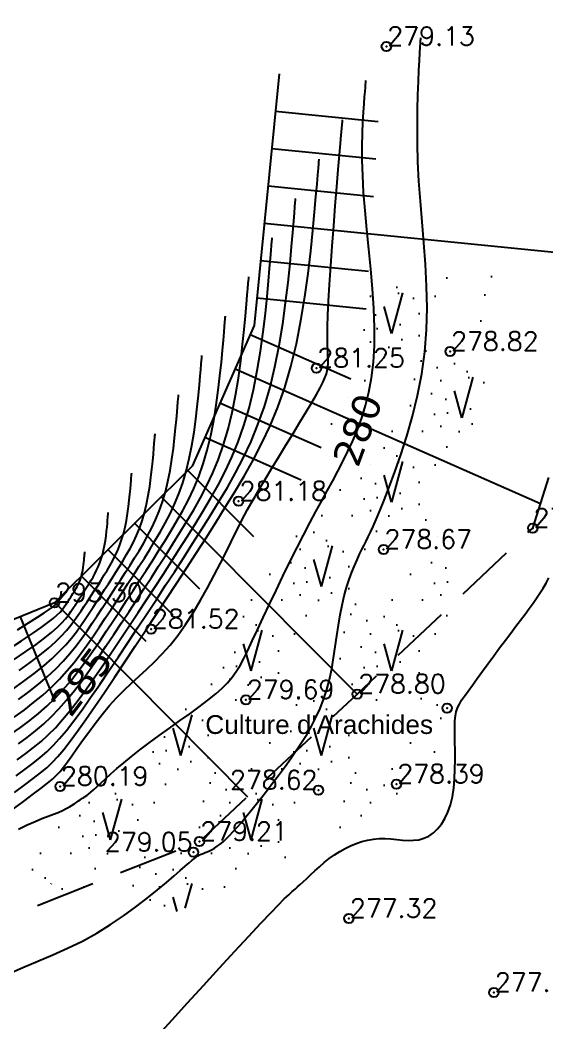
# Model space of a CAD drawing. Header units: millimetres. Extents: x 524954 to 526204, y 9523489 to 9524010.
# Drawn here: x 525291.4 to 525319.5, y 9523821.7 to 9523875.2 of the extents above; entities that cross this region are included whole.
import ezdxf
from ezdxf.enums import TextEntityAlignment as Align

# ---------------------------------------------------------------- set-up
doc = ezdxf.new("R2010")
doc.units = ezdxf.units.MM
doc.header["$PDMODE"] = 32
doc.header["$PDSIZE"] = 0.5
doc.linetypes.add('CACHE2', pattern=[4.7625, 3.175, -1.5875])
for name, color, linetype in [('Bas_Talus', 40, 'CACHE2'), ('CN_01_00', 3, 'Continuous'), ('CN_02_00', 4, 'Continuous'), ('CN_05_00', 6, 'Continuous'), ('CN_10_00', 1, 'Continuous'), ('Cotation Courbes de niveau', 7, 'Continuous'), ('Haut_Talus', 30, 'Continuous'), ('Talus', 2, 'Continuous'), ('TopoAlt', 3, 'Continuous'), ('TOPOJIS', 7, 'Continuous'), ('Toponomie', 7, 'CACHE2'), ('Végétation_Plantation', 70, 'Continuous')]:
    doc.layers.add(name, color=color, linetype=linetype)
doc.styles.add('Simplex 1.0', font='Simplex.shx', dxfattribs={"width": 0.99, "height": 1})
doc.styles.get("Standard").update_dxf_attribs({"font": 'arial.ttf'})
doc.styles.add('Verdana 1.0', font='verdana.ttf', dxfattribs={"width": 0.99, "height": 1})

# ---------------------------------------------------------------- blocks, each defined once
blk = doc.blocks.new('TCPOINT M')
at = {"color": 0}
blk.add_point((0, 0), dxfattribs=at)
at = {"layer": 'TopoAlt', "style": 'Simplex 1.0', "width": 0.99}
blk.add_attdef('ALT', (0.15, 0.15), '', height=1, dxfattribs=at)

msp = doc.modelspace()

# ---------------------------------------------------------------- hatches: boundary and pattern name
at = {"layer": 'Végétation_Plantation', "linetype": 'CACHE2', "ltscale": 0.5}
h = msp.add_hatch(dxfattribs=at)
h.set_pattern_fill('BROUSS', color=256, scale=1.5, style=0)
h.set_pattern_definition([(74.475889, (0, 0), (-3.750000001, 13.500000005), [2.25, -11.761156275]), (74.475889, (3.75, 4.5), (-3.750000001, 13.500000005), [2.25, -11.761156275]), (74.475889, (7.5, 9), (-3.750000001, 13.500000005), [2.25, -11.761156275]), (105.524111, (0, 0), (-7.500000003, 4e-10), [1.5, -12.511156275]), (105.524111, (3.75, 4.5), (-7.500000003, 4e-10), [1.5, -12.511156275]), (105.524111, (7.5, 9), (-7.500000003, 4e-10), [1.5, -12.511156275]), (0, (0.453, 0.484), (3.75, 4.5), [0, -7.5]), (0, (1.468, 1.072), (3.75, 4.5), [0, -7.5]), (0, (1.1713, 1.8804), (3.75, 4.5), [0, -7.5]), (0, (2.327, 1.9907), (3.75, 4.5), [0, -7.5]), (0, (1.64, 3.7912), (3.75, 4.5), [0, -7.5]), (0, (0.3684, 2.1545), (3.75, 4.5), [0, -7.5]), (0, (0.281, 2.4684), (3.75, 4.5), [0, -7.5]), (0, (0.0314, 3.7912), (3.75, 4.5), [0, -7.5]), (0, (-0.7807, 0.2634), (3.75, 4.5), [0, -7.5]), (0, (-0.8588, 0.9984), (3.75, 4.5), [0, -7.5]), (0, (-1.468, 0.19), (3.75, 4.5), [0, -7.5]), (0, (-1.624, 1.2924), (3.75, 4.5), [0, -7.5]), (0, (-1.1242, 1.9905), (3.75, 4.5), [0, -7.5]), (0, (-1.3274, 2.6888), (3.75, 4.5), [0, -7.5]), (0, (-1.9207, 3.5707), (3.75, 4.5), [0, -7.5]), (0, (-0.406, 2.9085), (3.75, 4.5), [0, -7.5]), (0, (-2.53, 2.064), (3.75, 4.5), [0, -7.5]), (0, (-2.7485, 0.6675), (3.75, 4.5), [0, -7.5]), (0, (-1.1235, -0.4347), (3.75, 4.5), [0, -7.5]), (0, (-0.156, -0.7287), (3.75, 4.5), [0, -7.5]), (0, (-0.812, -1.537), (3.75, 4.5), [0, -7.5]), (0, (1.5774, -1.4635), (3.75, 4.5), [0, -7.5]), (0, (0.5466, -0.3245), (3.75, 4.5), [0, -7.5]), (0, (1.468, -0.104), (3.75, 4.5), [0, -7.5])])
h.paths.add_polyline_path([(525311.992, 9523862.041), (525316.951, 9523861.738), (525316.172, 9523853.705), (525314.206, 9523849.526), (525314.269, 9523844.903), (525315.094, 9523841.087), (525313.825, 9523836.527), (525311.288, 9523833.361), (525306.213, 9523830.491), (525299.295, 9523827.441), (525294.221, 9523828.327), (525291.453, 9523830.339), (525292.597, 9523832.287), (525297.663, 9523835.493), (525302.087, 9523840.979), (525306.512, 9523849.915), (525309.724, 9523858.126), (525309.653, 9523860.192)])

# ---------------------------------------------------------------- linework, layer by layer
at = {"layer": 'Bas_Talus', "flags": 128}
msp.add_lwpolyline([(525199.208, 9523799.132), (525208.8, 9523801.776), (525220.795, 9523804.478), (525231.919, 9523806.249), (525244.031, 9523805.939), (525246.35, 9523809.16), (525255.359, 9523814.932), (525262.717, 9523816.004), (525268.895, 9523820.451), (525287.363, 9523826.037), (525301, 9523831.408), (525309.422, 9523839.276), (525318.775, 9523848.13), (525321.585, 9523856.913), (525321.412, 9523876.469)], dxfattribs=at)
at = {"layer": 'CN_01_00', "flags": 128}
for points, elevation in [([(525290.816, 9523824.352), (525291.59, 9523824.691), (525292.381, 9523825.024), (525293.18, 9523825.363), (525293.977, 9523825.719), (525294.762, 9523826.107), (525295.526, 9523826.532), (525296.259, 9523826.987), (525296.957, 9523827.457), (525297.611, 9523827.93), (525298.214, 9523828.392), (525298.76, 9523828.829), (525299.24, 9523829.229), (525299.649, 9523829.577), (525299.981, 9523829.863), (525300.245, 9523830.093), (525300.452, 9523830.273), (525300.613, 9523830.411), (525300.738, 9523830.515), (525300.839, 9523830.592), (525300.926, 9523830.65), (525301.011, 9523830.696), (525301.102, 9523830.737), (525301.201, 9523830.777), (525301.309, 9523830.819), (525301.423, 9523830.866), (525301.546, 9523830.92), (525301.675, 9523830.984), (525301.812, 9523831.062), (525301.955, 9523831.156), (525302.104, 9523831.268), (525302.262, 9523831.401), (525302.43, 9523831.557), (525302.61, 9523831.736), (525302.803, 9523831.941), (525303.012, 9523832.173), (525303.238, 9523832.434), (525303.483, 9523832.725), (525303.749, 9523833.047), (525304.031, 9523833.397), (525304.327, 9523833.77), (525304.632, 9523834.162), (525304.944, 9523834.57), (525305.257, 9523834.988), (525305.568, 9523835.413), (525305.874, 9523835.84), (525306.17, 9523836.266), (525306.455, 9523836.694), (525306.726, 9523837.127), (525306.981, 9523837.57), (525307.218, 9523838.027), (525307.434, 9523838.5), (525307.627, 9523838.995), (525307.794, 9523839.515), (525307.936, 9523840.061), (525308.055, 9523840.628), (525308.158, 9523841.208), (525308.25, 9523841.793), (525308.336, 9523842.374), (525308.421, 9523842.944), (525308.511, 9523843.495), (525308.612, 9523844.018), (525308.726, 9523844.508), (525308.853, 9523844.963), (525308.988, 9523845.384), (525309.129, 9523845.77), (525309.271, 9523846.123), (525309.411, 9523846.443), (525309.545, 9523846.731), (525309.671, 9523846.986), (525309.785, 9523847.213), (525309.895, 9523847.428), (525310.006, 9523847.653), (525310.127, 9523847.906), (525310.265, 9523848.209), (525310.426, 9523848.581), (525310.619, 9523849.043), (525310.85, 9523849.616), (525311.122, 9523850.314), (525311.426, 9523851.126), (525311.744, 9523852.037), (525312.062, 9523853.031), (525312.364, 9523854.092), (525312.635, 9523855.205), (525312.86, 9523856.353), (525313.023, 9523857.522), (525313.114, 9523858.696), (525313.141, 9523859.869), (525313.118, 9523861.037), (525313.057, 9523862.194), (525312.973, 9523863.336), (525312.877, 9523864.457), (525312.784, 9523865.554), (525312.707, 9523866.621), (525312.656, 9523867.652), (525312.629, 9523868.638), (525312.623, 9523869.57), (525312.632, 9523870.437), (525312.652, 9523871.231), (525312.68, 9523871.94), (525312.71, 9523872.554), (525312.738, 9523873.065), (525312.76, 9523873.466), (525312.777, 9523873.768), (525312.789, 9523873.984), (525312.797, 9523874.128), (525312.802, 9523874.216), (525312.805, 9523874.261), (525312.805, 9523874.278), (525312.806, 9523874.28)], 279), ([(525290.967, 9523833.058), (525291.619, 9523833.55), (525292.149, 9523833.948), (525292.568, 9523834.266), (525292.899, 9523834.525), (525293.162, 9523834.745), (525293.378, 9523834.947), (525293.569, 9523835.152), (525293.756, 9523835.381), (525293.96, 9523835.654), (525294.197, 9523835.986), (525294.469, 9523836.371), (525294.771, 9523836.796), (525295.098, 9523837.248), (525295.448, 9523837.715), (525295.816, 9523838.184), (525296.197, 9523838.642), (525296.588, 9523839.077), (525296.985, 9523839.481), (525297.386, 9523839.861), (525297.792, 9523840.233), (525298.201, 9523840.607), (525298.612, 9523840.998), (525299.025, 9523841.419), (525299.439, 9523841.882), (525299.853, 9523842.401), (525300.265, 9523842.984), (525300.67, 9523843.616), (525301.065, 9523844.277), (525301.442, 9523844.95), (525301.798, 9523845.614), (525302.126, 9523846.25), (525302.421, 9523846.838), (525302.679, 9523847.36), (525302.896, 9523847.802), (525303.082, 9523848.178), (525303.249, 9523848.511), (525303.408, 9523848.821), (525303.573, 9523849.128), (525303.756, 9523849.455), (525303.967, 9523849.821), (525304.22, 9523850.249), (525304.523, 9523850.751), (525304.865, 9523851.315), (525305.234, 9523851.92), (525305.616, 9523852.545), (525305.996, 9523853.169), (525306.362, 9523853.772), (525306.7, 9523854.334), (525306.996, 9523854.833), (525307.239, 9523855.254), (525307.433, 9523855.605), (525307.582, 9523855.896), (525307.693, 9523856.141), (525307.771, 9523856.352), (525307.821, 9523856.54), (525307.849, 9523856.718), (525307.861, 9523856.898), (525307.862, 9523857.093), (525307.857, 9523857.318), (525307.848, 9523857.59), (525307.84, 9523857.926), (525307.836, 9523858.341), (525307.84, 9523858.852), (525307.857, 9523859.475), (525307.889, 9523860.227), (525307.939, 9523861.115), (525308.005, 9523862.108), (525308.081, 9523863.166), (525308.164, 9523864.248), (525308.25, 9523865.316), (525308.333, 9523866.329), (525308.41, 9523867.246), (525308.476, 9523868.028), (525308.529, 9523868.645), (525308.568, 9523869.109), (525308.596, 9523869.442), (525308.615, 9523869.664), (525308.627, 9523869.799), (525308.633, 9523869.869), (525308.635, 9523869.894), (525308.635, 9523869.898)], 281), ([(525291.229, 9523834.914), (525291.711, 9523835.267), (525292.132, 9523835.585), (525292.51, 9523835.887), (525292.86, 9523836.194), (525293.2, 9523836.525), (525293.544, 9523836.899), (525293.91, 9523837.337), (525294.311, 9523837.852), (525294.744, 9523838.439), (525295.203, 9523839.086), (525295.684, 9523839.78), (525296.18, 9523840.511), (525296.686, 9523841.267), (525297.197, 9523842.037), (525297.706, 9523842.808), (525298.21, 9523843.572), (525298.707, 9523844.327), (525299.199, 9523845.077), (525299.684, 9523845.821), (525300.165, 9523846.563), (525300.64, 9523847.304), (525301.111, 9523848.045), (525301.578, 9523848.788), (525302.04, 9523849.537), (525302.493, 9523850.299), (525302.933, 9523851.083), (525303.355, 9523851.897), (525303.754, 9523852.75), (525304.125, 9523853.652), (525304.465, 9523854.611), (525304.767, 9523855.635), (525305.029, 9523856.728), (525305.253, 9523857.864), (525305.442, 9523859.014), (525305.599, 9523860.148), (525305.729, 9523861.233), (525305.834, 9523862.24), (525305.917, 9523863.139), (525305.983, 9523863.898), (525306.033, 9523864.496), (525306.072, 9523864.946), (525306.099, 9523865.268), (525306.117, 9523865.484), (525306.129, 9523865.615), (525306.134, 9523865.682), (525306.136, 9523865.707), (525306.137, 9523865.71)], 283), ([(525291.117, 9523838.038), (525291.652, 9523838.426), (525292.162, 9523838.818), (525292.646, 9523839.218), (525293.104, 9523839.632), (525293.533, 9523840.062), (525293.936, 9523840.507), (525294.316, 9523840.965), (525294.676, 9523841.431), (525295.02, 9523841.903), (525295.35, 9523842.379), (525295.67, 9523842.854), (525295.983, 9523843.327), (525296.291, 9523843.794), (525296.595, 9523844.256), (525296.896, 9523844.714), (525297.193, 9523845.17), (525297.487, 9523845.623), (525297.778, 9523846.076), (525298.066, 9523846.53), (525298.351, 9523846.984), (525298.634, 9523847.442), (525298.911, 9523847.908), (525299.18, 9523848.388), (525299.438, 9523848.886), (525299.682, 9523849.408), (525299.909, 9523849.959), (525300.117, 9523850.546), (525300.302, 9523851.172), (525300.462, 9523851.84), (525300.599, 9523852.536), (525300.715, 9523853.239), (525300.811, 9523853.932), (525300.89, 9523854.596), (525300.954, 9523855.212), (525301.005, 9523855.762), (525301.045, 9523856.226), (525301.076, 9523856.592), (525301.1, 9523856.867), (525301.117, 9523857.064), (525301.128, 9523857.196), (525301.135, 9523857.276), (525301.138, 9523857.317), (525301.139, 9523857.332), (525301.14, 9523857.335)], 287), ([(525291.047, 9523839.542), (525291.643, 9523839.965), (525292.198, 9523840.378), (525292.7, 9523840.779), (525293.144, 9523841.167), (525293.532, 9523841.541), (525293.872, 9523841.904), (525294.173, 9523842.256), (525294.44, 9523842.599), (525294.683, 9523842.934), (525294.907, 9523843.263), (525295.122, 9523843.586), (525295.332, 9523843.905), (525295.539, 9523844.22), (525295.745, 9523844.533), (525295.947, 9523844.844), (525296.148, 9523845.153), (525296.346, 9523845.463), (525296.543, 9523845.772), (525296.738, 9523846.082), (525296.931, 9523846.395), (525297.12, 9523846.713), (525297.303, 9523847.04), (525297.48, 9523847.38), (525297.646, 9523847.736), (525297.801, 9523848.113), (525297.943, 9523848.513), (525298.069, 9523848.941), (525298.179, 9523849.397), (525298.272, 9523849.871), (525298.351, 9523850.352), (525298.417, 9523850.825), (525298.471, 9523851.278), (525298.514, 9523851.698), (525298.549, 9523852.073), (525298.577, 9523852.39), (525298.598, 9523852.64), (525298.614, 9523852.828), (525298.625, 9523852.962), (525298.633, 9523853.052), (525298.638, 9523853.107), (525298.64, 9523853.135), (525298.641, 9523853.145), (525298.641, 9523853.147)], 289), ([(525291.124, 9523841.111), (525291.749, 9523841.538), (525292.297, 9523841.927), (525292.755, 9523842.272), (525293.128, 9523842.576), (525293.429, 9523842.844), (525293.669, 9523843.082), (525293.86, 9523843.295), (525294.015, 9523843.49), (525294.144, 9523843.671), (525294.26, 9523843.845), (525294.372, 9523844.016), (525294.484, 9523844.184), (525294.593, 9523844.352), (525294.702, 9523844.518), (525294.809, 9523844.683), (525294.915, 9523844.849), (525295.02, 9523845.014), (525295.124, 9523845.18), (525295.228, 9523845.348), (525295.329, 9523845.518), (525295.427, 9523845.693), (525295.521, 9523845.875), (525295.61, 9523846.065), (525295.693, 9523846.266), (525295.769, 9523846.481), (525295.837, 9523846.709), (525295.895, 9523846.953), (525295.945, 9523847.207), (525295.987, 9523847.464), (525296.023, 9523847.717), (525296.051, 9523847.959), (525296.075, 9523848.184), (525296.093, 9523848.385), (525296.108, 9523848.554), (525296.119, 9523848.688), (525296.128, 9523848.788), (525296.134, 9523848.86), (525296.138, 9523848.909), (525296.141, 9523848.938), (525296.142, 9523848.953), (525296.142, 9523848.958), (525296.142, 9523848.959)], 291), ([(525291.3, 9523842.697), (525291.894, 9523843.074), (525292.365, 9523843.377), (525292.724, 9523843.61), (525292.985, 9523843.783), (525293.165, 9523843.907), (525293.28, 9523843.991), (525293.347, 9523844.046), (525293.381, 9523844.08), (525293.398, 9523844.104), (525293.413, 9523844.126), (525293.428, 9523844.148), (525293.442, 9523844.17), (525293.456, 9523844.192), (525293.47, 9523844.214), (525293.484, 9523844.235), (525293.498, 9523844.257), (525293.511, 9523844.278), (525293.525, 9523844.3), (525293.538, 9523844.322), (525293.551, 9523844.345), (525293.563, 9523844.369), (525293.575, 9523844.394), (525293.585, 9523844.42), (525293.595, 9523844.448), (525293.604, 9523844.478), (525293.612, 9523844.51), (525293.618, 9523844.543), (525293.624, 9523844.576), (525293.628, 9523844.609), (525293.632, 9523844.641), (525293.635, 9523844.67), (525293.638, 9523844.696), (525293.639, 9523844.719), (525293.641, 9523844.736), (525293.642, 9523844.749), (525293.643, 9523844.758), (525293.643, 9523844.765), (525293.644, 9523844.769), (525293.644, 9523844.77), (525293.644, 9523844.771), (525293.644, 9523844.771)], 293)]:
    msp.add_lwpolyline(points, dxfattribs=dict(at, elevation=elevation))
at = {"layer": 'CN_02_00', "flags": 128}
for points, elevation in [([(525291.145, 9523834.028), (525291.689, 9523834.432), (525292.142, 9523834.771), (525292.525, 9523835.069), (525292.858, 9523835.35), (525293.163, 9523835.636), (525293.459, 9523835.951), (525293.769, 9523836.319), (525294.112, 9523836.763), (525294.505, 9523837.3), (525294.946, 9523837.922), (525295.425, 9523838.616), (525295.936, 9523839.367), (525296.47, 9523840.163), (525297.02, 9523840.99), (525297.578, 9523841.833), (525298.137, 9523842.679), (525298.69, 9523843.516), (525299.235, 9523844.345), (525299.774, 9523845.167), (525300.307, 9523845.984), (525300.834, 9523846.798), (525301.356, 9523847.61), (525301.872, 9523848.424), (525302.384, 9523849.239), (525302.891, 9523850.061), (525303.388, 9523850.897), (525303.871, 9523851.756), (525304.334, 9523852.65), (525304.772, 9523853.586), (525305.179, 9523854.575), (525305.552, 9523855.627), (525305.884, 9523856.751), (525306.171, 9523857.949), (525306.417, 9523859.196), (525306.624, 9523860.458), (525306.797, 9523861.701), (525306.939, 9523862.892), (525307.053, 9523863.997), (525307.145, 9523864.983), (525307.217, 9523865.816), (525307.273, 9523866.472), (525307.315, 9523866.966), (525307.345, 9523867.319), (525307.365, 9523867.556), (525307.377, 9523867.699), (525307.383, 9523867.773), (525307.386, 9523867.8), (525307.386, 9523867.804)], 282), ([(525291.279, 9523835.763), (525291.739, 9523836.101), (525292.162, 9523836.425), (525292.558, 9523836.752), (525292.94, 9523837.098), (525293.32, 9523837.479), (525293.709, 9523837.911), (525294.116, 9523838.405), (525294.542, 9523838.956), (525294.981, 9523839.555), (525295.432, 9523840.193), (525295.89, 9523840.859), (525296.352, 9523841.545), (525296.815, 9523842.241), (525297.276, 9523842.938), (525297.73, 9523843.627), (525298.179, 9523844.309), (525298.623, 9523844.986), (525299.062, 9523845.658), (525299.495, 9523846.328), (525299.925, 9523846.997), (525300.35, 9523847.666), (525300.771, 9523848.337), (525301.188, 9523849.014), (525301.597, 9523849.701), (525301.995, 9523850.409), (525302.376, 9523851.144), (525302.736, 9523851.915), (525303.071, 9523852.729), (525303.378, 9523853.594), (525303.651, 9523854.519), (525303.888, 9523855.506), (525304.09, 9523856.532), (525304.26, 9523857.571), (525304.402, 9523858.594), (525304.519, 9523859.574), (525304.614, 9523860.483), (525304.689, 9523861.295), (525304.748, 9523861.98), (525304.794, 9523862.52), (525304.829, 9523862.926), (525304.853, 9523863.217), (525304.87, 9523863.412), (525304.88, 9523863.53), (525304.885, 9523863.591), (525304.887, 9523863.613), (525304.887, 9523863.616)], 284), ([(525290.954, 9523837.132), (525291.466, 9523837.5), (525291.954, 9523837.868), (525292.421, 9523838.245), (525292.871, 9523838.639), (525293.305, 9523839.058), (525293.727, 9523839.51), (525294.138, 9523839.99), (525294.538, 9523840.495), (525294.928, 9523841.018), (525295.31, 9523841.555), (525295.684, 9523842.101), (525296.052, 9523842.65), (525296.414, 9523843.197), (525296.771, 9523843.738), (525297.123, 9523844.274), (525297.472, 9523844.805), (525297.816, 9523845.332), (525298.156, 9523845.858), (525298.493, 9523846.383), (525298.827, 9523846.908), (525299.158, 9523847.435), (525299.485, 9523847.966), (525299.806, 9523848.506), (525300.118, 9523849.061), (525300.417, 9523849.638), (525300.7, 9523850.243), (525300.963, 9523850.882), (525301.204, 9523851.562), (525301.418, 9523852.288), (525301.604, 9523853.062), (525301.763, 9523853.868), (525301.897, 9523854.683), (525302.008, 9523855.486), (525302.1, 9523856.255), (525302.174, 9523856.969), (525302.233, 9523857.606), (525302.28, 9523858.144), (525302.316, 9523858.568), (525302.343, 9523858.887), (525302.362, 9523859.115), (525302.375, 9523859.268), (525302.383, 9523859.361), (525302.387, 9523859.408), (525302.389, 9523859.426), (525302.389, 9523859.429)], 286), ([(525291.349, 9523838.984), (525291.902, 9523839.391), (525292.422, 9523839.798), (525292.902, 9523840.206), (525293.338, 9523840.614), (525293.734, 9523841.024), (525294.094, 9523841.434), (525294.424, 9523841.844), (525294.73, 9523842.251), (525295.017, 9523842.657), (525295.289, 9523843.059), (525295.552, 9523843.456), (525295.812, 9523843.849), (525296.067, 9523844.238), (525296.32, 9523844.623), (525296.57, 9523845.007), (525296.817, 9523845.388), (525297.062, 9523845.769), (525297.304, 9523846.151), (525297.544, 9523846.533), (525297.782, 9523846.919), (525298.015, 9523847.311), (525298.242, 9523847.714), (525298.459, 9523848.133), (525298.664, 9523848.572), (525298.855, 9523849.036), (525299.03, 9523849.529), (525299.186, 9523850.056), (525299.32, 9523850.619), (525299.436, 9523851.204), (525299.533, 9523851.795), (525299.614, 9523852.378), (525299.68, 9523852.937), (525299.734, 9523853.455), (525299.777, 9523853.918), (525299.811, 9523854.308), (525299.837, 9523854.616), (525299.857, 9523854.847), (525299.871, 9523855.013), (525299.88, 9523855.124), (525299.886, 9523855.192), (525299.889, 9523855.226), (525299.89, 9523855.239), (525299.89, 9523855.241)], 288), ([(525290.864, 9523841.685), (525291.524, 9523842.117), (525292.095, 9523842.5), (525292.56, 9523842.824), (525292.926, 9523843.093), (525293.207, 9523843.313), (525293.417, 9523843.495), (525293.57, 9523843.643), (525293.681, 9523843.768), (525293.762, 9523843.876), (525293.829, 9523843.975), (525293.893, 9523844.071), (525293.956, 9523844.166), (525294.018, 9523844.261), (525294.079, 9523844.355), (525294.139, 9523844.449), (525294.199, 9523844.542), (525294.259, 9523844.636), (525294.318, 9523844.729), (525294.376, 9523844.824), (525294.433, 9523844.92), (525294.489, 9523845.019), (525294.542, 9523845.122), (525294.592, 9523845.229), (525294.639, 9523845.343), (525294.682, 9523845.464), (525294.72, 9523845.594), (525294.753, 9523845.731), (525294.782, 9523845.875), (525294.806, 9523846.02), (525294.825, 9523846.163), (525294.842, 9523846.3), (525294.855, 9523846.427), (525294.865, 9523846.541), (525294.874, 9523846.636), (525294.88, 9523846.712), (525294.885, 9523846.769), (525294.888, 9523846.809), (525294.891, 9523846.837), (525294.892, 9523846.853), (525294.893, 9523846.862), (525294.893, 9523846.865), (525294.893, 9523846.865)], 292), ([(525298.803, 9523821.086), (525299.556, 9523821.91), (525300.375, 9523822.807), (525301.226, 9523823.739), (525302.076, 9523824.668), (525302.891, 9523825.556), (525303.639, 9523826.367), (525304.286, 9523827.061), (525304.807, 9523827.612), (525305.215, 9523828.034), (525305.528, 9523828.348), (525305.767, 9523828.578), (525305.951, 9523828.747), (525306.102, 9523828.878), (525306.237, 9523828.994), (525306.378, 9523829.119), (525306.541, 9523829.271), (525306.727, 9523829.448), (525306.934, 9523829.644), (525307.159, 9523829.853), (525307.401, 9523830.069), (525307.656, 9523830.286), (525307.923, 9523830.498), (525308.199, 9523830.698), (525308.482, 9523830.882), (525308.771, 9523831.047), (525309.066, 9523831.191), (525309.365, 9523831.315), (525309.668, 9523831.415), (525309.974, 9523831.492), (525310.283, 9523831.543), (525310.594, 9523831.568), (525310.905, 9523831.567), (525311.215, 9523831.548), (525311.524, 9523831.519), (525311.828, 9523831.492), (525312.127, 9523831.475), (525312.418, 9523831.479), (525312.701, 9523831.511), (525312.973, 9523831.583), (525313.232, 9523831.702), (525313.477, 9523831.868), (525313.705, 9523832.081), (525313.913, 9523832.339), (525314.098, 9523832.641), (525314.258, 9523832.986), (525314.391, 9523833.374), (525314.493, 9523833.802), (525314.564, 9523834.267), (525314.608, 9523834.759), (525314.63, 9523835.265), (525314.636, 9523835.77), (525314.632, 9523836.263), (525314.624, 9523836.73), (525314.617, 9523837.157), (525314.616, 9523837.532), (525314.628, 9523837.846), (525314.655, 9523838.108), (525314.701, 9523838.335), (525314.77, 9523838.54), (525314.864, 9523838.738), (525314.986, 9523838.944), (525315.141, 9523839.172), (525315.331, 9523839.438), (525315.558, 9523839.751), (525315.816, 9523840.105), (525316.098, 9523840.491), (525316.396, 9523840.898), (525316.704, 9523841.315), (525317.013, 9523841.733), (525317.317, 9523842.142), (525317.608, 9523842.531), (525317.88, 9523842.891), (525318.133, 9523843.226), (525318.369, 9523843.539), (525318.588, 9523843.835), (525318.793, 9523844.118), (525318.984, 9523844.391), (525319.162, 9523844.659), (525319.33, 9523844.927), (525319.488, 9523845.199), (525319.639, 9523845.483)], 278)]:
    msp.add_lwpolyline(points, dxfattribs=dict(at, elevation=elevation))
at = {"layer": 'CN_05_00', "elevation": 285, "flags": 128}
msp.add_lwpolyline([(525291.347, 9523836.616), (525291.814, 9523836.963), (525292.256, 9523837.31), (525292.681, 9523837.671), (525293.095, 9523838.059), (525293.507, 9523838.484), (525293.922, 9523838.957), (525294.34, 9523839.473), (525294.76, 9523840.025), (525295.18, 9523840.606), (525295.6, 9523841.207), (525296.018, 9523841.823), (525296.434, 9523842.446), (525296.845, 9523843.067), (525297.251, 9523843.683), (525297.651, 9523844.292), (525298.047, 9523844.895), (525298.439, 9523845.495), (525298.826, 9523846.093), (525299.209, 9523846.69), (525299.588, 9523847.287), (525299.964, 9523847.886), (525300.337, 9523848.49), (525300.702, 9523849.104), (525301.056, 9523849.735), (525301.396, 9523850.391), (525301.718, 9523851.079), (525302.017, 9523851.806), (525302.291, 9523852.578), (525302.535, 9523853.404), (525302.746, 9523854.284), (525302.926, 9523855.2), (525303.078, 9523856.127), (525303.205, 9523857.04), (525303.309, 9523857.915), (525303.394, 9523858.726), (525303.461, 9523859.451), (525303.514, 9523860.062), (525303.555, 9523860.544), (525303.586, 9523860.906), (525303.608, 9523861.166), (525303.623, 9523861.34), (525303.632, 9523861.445), (525303.636, 9523861.5), (525303.638, 9523861.52), (525303.638, 9523861.522)], dxfattribs=at)
at = {"layer": 'CN_10_00', "flags": 128}
for points, elevation in [([(525291.363, 9523832.07), (525291.826, 9523832.297), (525292.239, 9523832.482), (525292.607, 9523832.632), (525292.934, 9523832.758), (525293.223, 9523832.867), (525293.479, 9523832.968), (525293.704, 9523833.067), (525293.901, 9523833.165), (525294.073, 9523833.26), (525294.223, 9523833.351), (525294.352, 9523833.435), (525294.462, 9523833.512), (525294.557, 9523833.58), (525294.639, 9523833.637), (525294.71, 9523833.683), (525294.776, 9523833.723), (525294.841, 9523833.762), (525294.912, 9523833.808), (525294.994, 9523833.865), (525295.091, 9523833.94), (525295.21, 9523834.039), (525295.356, 9523834.168), (525295.534, 9523834.332), (525295.746, 9523834.53), (525295.993, 9523834.76), (525296.278, 9523835.019), (525296.603, 9523835.305), (525296.968, 9523835.617), (525297.377, 9523835.951), (525297.83, 9523836.306), (525298.326, 9523836.678), (525298.854, 9523837.063), (525299.399, 9523837.454), (525299.947, 9523837.845), (525300.483, 9523838.23), (525300.992, 9523838.603), (525301.459, 9523838.958), (525301.871, 9523839.289), (525302.217, 9523839.593), (525302.506, 9523839.881), (525302.753, 9523840.169), (525302.97, 9523840.471), (525303.172, 9523840.801), (525303.372, 9523841.174), (525303.585, 9523841.606), (525303.824, 9523842.111), (525304.099, 9523842.698), (525304.407, 9523843.355), (525304.741, 9523844.063), (525305.093, 9523844.806), (525305.457, 9523845.564), (525305.825, 9523846.321), (525306.191, 9523847.058), (525306.546, 9523847.757), (525306.887, 9523848.406), (525307.212, 9523849.009), (525307.523, 9523849.576), (525307.822, 9523850.118), (525308.109, 9523850.644), (525308.388, 9523851.163), (525308.659, 9523851.687), (525308.923, 9523852.225), (525309.181, 9523852.785), (525309.428, 9523853.375), (525309.658, 9523854.001), (525309.865, 9523854.668), (525310.043, 9523855.382), (525310.186, 9523856.149), (525310.288, 9523856.975), (525310.343, 9523857.866), (525310.347, 9523858.824), (525310.308, 9523859.834), (525310.237, 9523860.88), (525310.144, 9523861.945), (525310.039, 9523863.009), (525309.934, 9523864.057), (525309.837, 9523865.071), (525309.759, 9523866.033), (525309.71, 9523866.928), (525309.685, 9523867.752), (525309.681, 9523868.503), (525309.693, 9523869.181), (525309.717, 9523869.783), (525309.747, 9523870.309), (525309.78, 9523870.755), (525309.811, 9523871.122), (525309.835, 9523871.409), (525309.853, 9523871.625), (525309.866, 9523871.78), (525309.875, 9523871.883), (525309.881, 9523871.946), (525309.883, 9523871.978), (525309.884, 9523871.99), (525309.885, 9523871.992)], 280), ([(525291.383, 9523840.538), (525291.973, 9523840.958), (525292.499, 9523841.353), (525292.949, 9523841.719), (525293.33, 9523842.058), (525293.65, 9523842.374), (525293.921, 9523842.669), (525294.15, 9523842.947), (525294.349, 9523843.212), (525294.526, 9523843.467), (525294.691, 9523843.715), (525294.852, 9523843.96), (525295.011, 9523844.202), (525295.169, 9523844.442), (525295.325, 9523844.681), (525295.478, 9523844.918), (525295.631, 9523845.156), (525295.782, 9523845.393), (525295.931, 9523845.631), (525296.079, 9523845.871), (525296.224, 9523846.115), (525296.365, 9523846.366), (525296.5, 9523846.627), (525296.628, 9523846.901), (525296.747, 9523847.19), (525296.856, 9523847.497), (525296.953, 9523847.825), (525297.037, 9523848.175), (525297.109, 9523848.539), (525297.169, 9523848.908), (525297.22, 9523849.271), (525297.261, 9523849.619), (525297.295, 9523849.941), (525297.321, 9523850.229), (525297.342, 9523850.472), (525297.359, 9523850.664), (525297.371, 9523850.808), (525297.38, 9523850.911), (525297.386, 9523850.98), (525297.389, 9523851.022), (525297.391, 9523851.044), (525297.392, 9523851.052), (525297.392, 9523851.053)], 290)]:
    msp.add_lwpolyline(points, dxfattribs=dict(at, elevation=elevation))
at = {"layer": 'Haut_Talus', "flags": 128}
msp.add_lwpolyline([(525305.258, 9523872.348), (525303.919, 9523858.929), (525300.61, 9523851.426), (525293.269, 9523844.143), (525282.592, 9523839.781), (525275.516, 9523831.793), (525253.744, 9523826.768), (525245.57, 9523825.329), (525240.135, 9523822.185), (525230.924, 9523815.815), (525222.259, 9523815.735), (525216.104, 9523815.103), (525209.421, 9523814.511), (525202.627, 9523812.837), (525192.887, 9523812.103), (525187.234, 9523809.827), (525173.584, 9523803.067), (525162.811, 9523802.853), (525159.084, 9523803.152)], dxfattribs=at)
at = {"layer": 'Talus'}
for p, q in [((525305.06, 9523870.358), (525310.533, 9523869.812)), ((525304.861, 9523868.368), (525310.407, 9523867.814)), ((525304.662, 9523866.378), (525310.28, 9523865.817)), ((525304.464, 9523864.388), (525321.534, 9523862.684)), ((525304.265, 9523862.397), (525310.027, 9523861.822)), ((525304.066, 9523860.407), (525309.901, 9523859.825)), ((525303.711, 9523858.458), (525309.077, 9523856.092)), ((525302.904, 9523856.629), (525319.195, 9523849.444)), ((525302.097, 9523854.799), (525307.492, 9523852.419)), ((525301.29, 9523852.969), (525306.428, 9523850.702)), ((525300.387, 9523851.205), (525303.88, 9523847.684)), ((525298.967, 9523849.796), (525309.413, 9523839.267)), ((525297.547, 9523848.388), (525301.015, 9523844.892)), ((525296.128, 9523846.979), (525299.581, 9523843.498)), ((525294.708, 9523845.57), (525298.147, 9523842.104)), ((525293.288, 9523844.162), (525303.565, 9523833.804)), ((525291.442, 9523843.397), (525293.29, 9523838.874))]:
    msp.add_line(p, q, dxfattribs=at)

# ---------------------------------------------------------------- block references
at = {"layer": 'TOPOJIS'}
ref = msp.add_blockref('TCPOINT M', (525310.971, 9523873.814, 279.13), dxfattribs=at)
ref.add_attrib('ALT', '279.13', (525311.021, 9523873.864, 279.13), dxfattribs={"layer": 'TopoAlt', "height": 1, "style": 'Simplex 1.0', "width": 0.99})
ref = msp.add_blockref('TCPOINT M', (525314.373, 9523857.545, 278.82), dxfattribs=at)
ref.add_attrib('ALT', '278.82', (525314.423, 9523857.595, 278.82), dxfattribs={"layer": 'TopoAlt', "height": 1, "style": 'Simplex 1.0', "width": 0.99})
ref = msp.add_blockref('TCPOINT M', (525307.241, 9523856.656, 281.25), dxfattribs=at)
ref.add_attrib('ALT', '281.25', (525307.291, 9523856.706, 281.25), dxfattribs={"layer": 'TopoAlt', "height": 1, "style": 'Simplex 1.0', "width": 0.99})
ref = msp.add_blockref('TCPOINT M', (525303.094, 9523849.558, 281.18), dxfattribs=at)
ref.add_attrib('ALT', '281.18', (525303.144, 9523849.608, 281.18), dxfattribs={"layer": 'TopoAlt', "height": 1, "style": 'Simplex 1.0', "width": 0.99})
ref = msp.add_blockref('TCPOINT M', (525318.775, 9523848.13, 278.21), dxfattribs=at)
ref.add_attrib('ALT', '278.21', (525318.825, 9523848.18, 278.21), dxfattribs={"layer": 'TopoAlt', "height": 1, "style": 'Simplex 1.0', "width": 0.99})
ref = msp.add_blockref('TCPOINT M', (525310.82, 9523846.987, 278.67), dxfattribs=at)
ref.add_attrib('ALT', '278.67', (525310.87, 9523847.037, 278.67), dxfattribs={"layer": 'TopoAlt', "height": 1, "style": 'Simplex 1.0', "width": 0.99})
ref = msp.add_blockref('TCPOINT M', (525293.269, 9523844.143, 293.3), dxfattribs=at)
ref.add_attrib('ALT', '293.30', (525293.319, 9523844.193, 293.3), dxfattribs={"layer": 'TopoAlt', "height": 1, "style": 'Simplex 1.0', "width": 0.99})
ref = msp.add_blockref('TCPOINT M', (525298.426, 9523842.736, 281.52), dxfattribs=at)
ref.add_attrib('ALT', '281.52', (525298.476, 9523842.786, 281.52), dxfattribs={"layer": 'TopoAlt', "height": 1, "style": 'Simplex 1.0', "width": 0.99})
ref = msp.add_blockref('TCPOINT M', (525303.479, 9523838.975, 279.69), dxfattribs=at)
ref.add_attrib('ALT', '279.69', (525303.529, 9523839.025, 279.69), dxfattribs={"layer": 'TopoAlt', "height": 1, "style": 'Simplex 1.0', "width": 0.99})
ref = msp.add_blockref('TCPOINT M', (525309.422, 9523839.276, 278.8), dxfattribs=at)
ref.add_attrib('ALT', '278.80', (525309.472, 9523839.326, 278.8), dxfattribs={"layer": 'TopoAlt', "height": 1, "style": 'Simplex 1.0', "width": 0.99})
msp.add_blockref('TCPOINT M', (525314.211, 9523838.53, 278.03), dxfattribs=at)
ref = msp.add_blockref('TCPOINT M', (525293.571, 9523834.354, 280.19), dxfattribs=at)
ref.add_attrib('ALT', '280.19', (525293.621, 9523834.404, 280.19), dxfattribs={"layer": 'TopoAlt', "height": 1, "style": 'Simplex 1.0', "width": 0.99})
ref = msp.add_blockref('TCPOINT M', (525307.348, 9523834.148, 278.62), dxfattribs=at)
ref.add_attrib('ALT', '278.62', dxfattribs={"layer": 'TopoAlt', "height": 1, "style": 'Simplex 1.0', "width": 0.99}).set_placement((525307.298, 9523834.198, 278.62), align=Align.RIGHT)
ref = msp.add_blockref('TCPOINT M', (525311.505, 9523834.478, 278.39), dxfattribs=at)
ref.add_attrib('ALT', '278.39', (525311.555, 9523834.528, 278.39), dxfattribs={"layer": 'TopoAlt', "height": 1, "style": 'Simplex 1.0', "width": 0.99})
ref = msp.add_blockref('TCPOINT M', (525301, 9523831.408, 279.21), dxfattribs=at)
ref.add_attrib('ALT', '279.21', (525301.05, 9523831.458, 279.21), dxfattribs={"layer": 'TopoAlt', "height": 1, "style": 'Simplex 1.0', "width": 0.99})
ref = msp.add_blockref('TCPOINT M', (525300.681, 9523830.841, 279.05), dxfattribs=at)
ref.add_attrib('ALT', '279.05', dxfattribs={"layer": 'TopoAlt', "height": 1, "style": 'Simplex 1.0', "width": 0.99}).set_placement((525300.631, 9523830.891, 279.05), align=Align.RIGHT)
ref = msp.add_blockref('TCPOINT M', (525308.977, 9523827.308, 277.32), dxfattribs=at)
ref.add_attrib('ALT', '277.32', (525309.027, 9523827.358, 277.32), dxfattribs={"layer": 'TopoAlt', "height": 1, "style": 'Simplex 1.0', "width": 0.99})
ref = msp.add_blockref('TCPOINT M', (525316.707, 9523823.36, 277.12), dxfattribs=at)
ref.add_attrib('ALT', '277.12', (525316.757, 9523823.41, 277.12), dxfattribs={"layer": 'TopoAlt', "height": 1, "style": 'Simplex 1.0', "width": 0.99})

# ---------------------------------------------------------------- texts
at = {"layer": 'Cotation Courbes de niveau', "style": 'Verdana 1.0', "width": 0.99}
for s, rotation, p in [('280', 69.8077, (525309.428, 9523853.375, 280)), ('285', 52.7405, (525294.713, 9523839.964, 285))]:
    msp.add_text(s, height=1.5, rotation=rotation, dxfattribs=at).set_placement(p, align=Align.MIDDLE_CENTER)
at = {"layer": 'Toponomie', "insert": (525301.315, 9523838.15), "char_height": 1, "width": 42.68298, "attachment_point": 1}
msp.add_mtext("Culture d'Arachides", dxfattribs=at)

doc.saveas('drawing.dxf')
